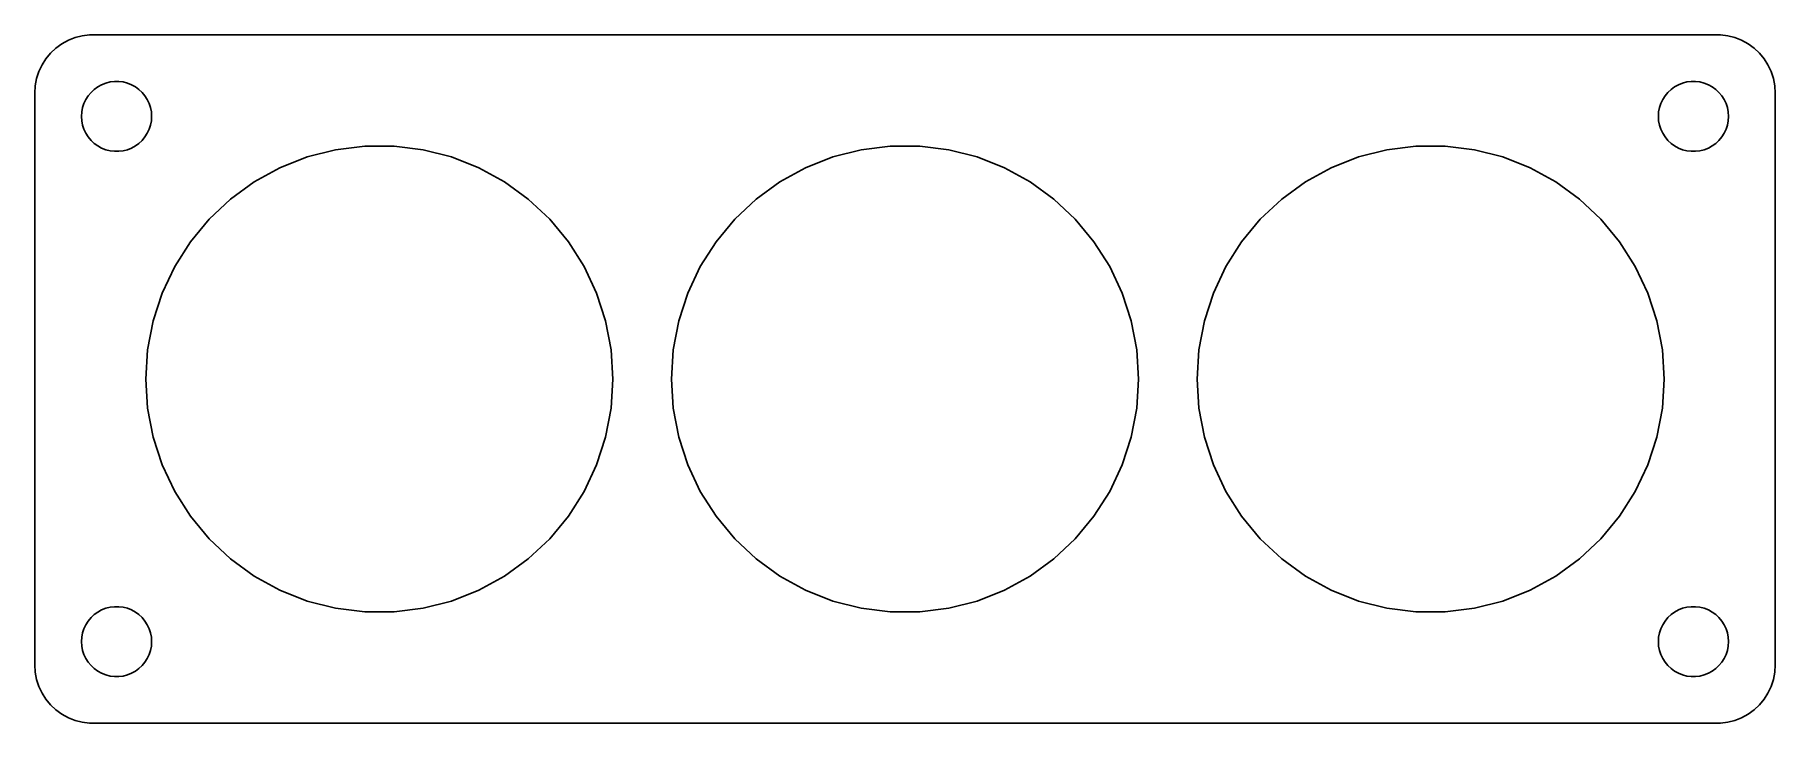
# Model space of a CAD drawing. Header units: metres. Extents: x -74 to 74, y -29 to 29.
import ezdxf

# ---------------------------------------------------------------- set-up
doc = ezdxf.new("R2010")
doc.units = ezdxf.units.M

msp = doc.modelspace()

# ---------------------------------------------------------------- linework, layer by layer
for p, q in [((-72.6871, 28.3526), (-73.1448, 27.9227)), ((-72.1791, 28.7216), (-72.6871, 28.3526)), ((-71.6289, 29.0241), (-72.1791, 28.7216)), ((-71.0451, 29.2553), (-71.6289, 29.0241)), ((-70.4369, 29.4114), (-71.0451, 29.2553)), ((-69.8139, 29.4901), (-70.4369, 29.4114)), ((69.8139, 29.4901), (-69.8139, 29.4901)), ((70.4369, 29.4114), (69.8139, 29.4901)), ((71.0451, 29.2553), (70.4369, 29.4114)), ((71.6289, 29.0241), (71.0451, 29.2553)), ((72.1791, 28.7216), (71.6289, 29.0241)), ((72.6871, 28.3526), (72.1791, 28.7216)), ((73.1448, 27.9227), (72.6871, 28.3526)), ((-73.8815, 26.9088), (-74.1489, 26.3406)), ((-73.5451, 27.4389), (-73.8815, 26.9088)), ((-73.1448, 27.9227), (-73.5451, 27.4389)), ((73.5451, 27.4389), (73.1448, 27.9227)), ((73.8815, 26.9088), (73.5451, 27.4389)), ((74.1489, 26.3406), (73.8815, 26.9088)), ((-74.3429, 25.7434), (-74.4606, 25.1267)), ((-74.1489, 26.3406), (-74.3429, 25.7434)), ((-68.7773, 25.2145), (-68.427, 25.3532)), ((-68.427, 25.3532), (-68.0621, 25.4469)), ((-68.0621, 25.4469), (-67.6884, 25.4941)), ((-67.6884, 25.4941), (-67.3116, 25.4941)), ((-67.3116, 25.4941), (-66.9379, 25.4469)), ((-66.9379, 25.4469), (-66.573, 25.3532)), ((-66.573, 25.3532), (-66.2227, 25.2145)), ((66.2227, 25.2145), (66.573, 25.3532)), ((66.573, 25.3532), (66.9379, 25.4469)), ((66.9379, 25.4469), (67.3116, 25.4941)), ((67.3116, 25.4941), (67.6884, 25.4941)), ((67.6884, 25.4941), (68.0621, 25.4469)), ((68.0621, 25.4469), (68.427, 25.3532)), ((68.427, 25.3532), (68.7773, 25.2145)), ((74.3429, 25.7434), (74.1489, 26.3406)), ((74.4606, 25.1267), (74.3429, 25.7434)), ((-74.4606, 25.1267), (-74.5, 24.5)), ((-74.5, 24.5), (-74.5, -24.5)), ((-70.2893, 23.6044), (-70.1289, 23.9453)), ((-70.1289, 23.9453), (-69.927, 24.2634)), ((-69.927, 24.2634), (-69.6869, 24.5536)), ((-69.6869, 24.5536), (-69.4123, 24.8115)), ((-69.4123, 24.8115), (-69.1075, 25.033)), ((-69.1075, 25.033), (-68.7773, 25.2145)), ((-66.2227, 25.2145), (-65.8925, 25.033)), ((-65.8925, 25.033), (-65.5877, 24.8115)), ((-65.5877, 24.8115), (-65.3131, 24.5536)), ((-65.3131, 24.5536), (-65.073, 24.2634)), ((-65.073, 24.2634), (-64.8711, 23.9453)), ((-64.8711, 23.9453), (-64.7107, 23.6044)), ((64.7107, 23.6044), (64.8711, 23.9453)), ((64.8711, 23.9453), (65.073, 24.2634)), ((65.073, 24.2634), (65.3131, 24.5536)), ((65.3131, 24.5536), (65.5877, 24.8115)), ((65.5877, 24.8115), (65.8925, 25.033)), ((65.8925, 25.033), (66.2227, 25.2145)), ((68.7773, 25.2145), (69.1075, 25.033)), ((69.1075, 25.033), (69.4123, 24.8115)), ((69.4123, 24.8115), (69.6869, 24.5536)), ((69.6869, 24.5536), (69.927, 24.2634)), ((69.927, 24.2634), (70.1289, 23.9453)), ((70.1289, 23.9453), (70.2893, 23.6044)), ((74.5, 24.5), (74.4606, 25.1267)), ((74.5, -24.5), (74.5, 24.5)), ((-70.5, 22.5), (-70.4763, 22.876)), ((-70.4763, 22.124), (-70.5, 22.5)), ((-70.4763, 22.876), (-70.4057, 23.2461)), ((-70.4057, 23.2461), (-70.2893, 23.6044)), ((-64.7107, 23.6044), (-64.5943, 23.2461)), ((-64.5943, 23.2461), (-64.5237, 22.876)), ((-64.5237, 22.876), (-64.5, 22.5)), ((-64.5, 22.5), (-64.5237, 22.124)), ((64.5, 22.5), (64.5237, 22.876)), ((64.5237, 22.124), (64.5, 22.5)), ((64.5237, 22.876), (64.5943, 23.2461)), ((64.5943, 23.2461), (64.7107, 23.6044)), ((70.2893, 23.6044), (70.4057, 23.2461)), ((70.4057, 23.2461), (70.4763, 22.876)), ((70.4763, 22.876), (70.5, 22.5)), ((70.5, 22.5), (70.4763, 22.124)), ((-70.4057, 21.7539), (-70.4763, 22.124)), ((-70.2893, 21.3956), (-70.4057, 21.7539)), ((-70.1289, 21.0547), (-70.2893, 21.3956)), ((-69.927, 20.7366), (-70.1289, 21.0547)), ((-64.8711, 21.0547), (-65.073, 20.7366)), ((-64.7107, 21.3956), (-64.8711, 21.0547)), ((-64.5943, 21.7539), (-64.7107, 21.3956)), ((-64.5237, 22.124), (-64.5943, 21.7539)), ((64.5943, 21.7539), (64.5237, 22.124)), ((64.7107, 21.3956), (64.5943, 21.7539)), ((64.8711, 21.0547), (64.7107, 21.3956)), ((65.073, 20.7366), (64.8711, 21.0547)), ((70.1289, 21.0547), (69.927, 20.7366)), ((70.2893, 21.3956), (70.1289, 21.0547)), ((70.4057, 21.7539), (70.2893, 21.3956)), ((70.4763, 22.124), (70.4057, 21.7539)), ((-69.6869, 20.4464), (-69.927, 20.7366)), ((-69.4123, 20.1884), (-69.6869, 20.4464)), ((-69.1075, 19.967), (-69.4123, 20.1884)), ((-68.7773, 19.7855), (-69.1075, 19.967)), ((-68.427, 19.6468), (-68.7773, 19.7855)), ((-68.0621, 19.5531), (-68.427, 19.6468)), ((-67.6884, 19.5059), (-68.0621, 19.5531)), ((-67.3116, 19.5059), (-67.6884, 19.5059)), ((-66.9379, 19.5531), (-67.3116, 19.5059)), ((-66.573, 19.6468), (-66.9379, 19.5531)), ((-66.2227, 19.7855), (-66.573, 19.6468)), ((-65.8925, 19.967), (-66.2227, 19.7855)), ((-65.5877, 20.1884), (-65.8925, 19.967)), ((-65.3131, 20.4464), (-65.5877, 20.1884)), ((-65.073, 20.7366), (-65.3131, 20.4464)), ((-51.1803, 19.0211), (-48.7476, 19.6457)), ((-48.7476, 19.6457), (-46.2558, 19.9605)), ((-46.2558, 19.9605), (-43.7442, 19.9605)), ((-43.7442, 19.9605), (-41.2524, 19.6457)), ((-41.2524, 19.6457), (-38.8197, 19.0211)), ((-6.18033, 19.0211), (-3.74762, 19.6457)), ((-3.74762, 19.6457), (-1.2558, 19.9605)), ((-1.2558, 19.9605), (1.2558, 19.9605)), ((1.2558, 19.9605), (3.74762, 19.6457)), ((3.74762, 19.6457), (6.18033, 19.0211)), ((38.8197, 19.0211), (41.2524, 19.6457)), ((41.2524, 19.6457), (43.7442, 19.9605)), ((43.7442, 19.9605), (46.2558, 19.9605)), ((46.2558, 19.9605), (48.7476, 19.6457)), ((48.7476, 19.6457), (51.1803, 19.0211)), ((65.3131, 20.4464), (65.073, 20.7366)), ((65.5877, 20.1884), (65.3131, 20.4464)), ((65.8925, 19.967), (65.5877, 20.1884)), ((66.2227, 19.7855), (65.8925, 19.967)), ((66.573, 19.6468), (66.2227, 19.7855)), ((66.9379, 19.5531), (66.573, 19.6468)), ((67.3116, 19.5059), (66.9379, 19.5531)), ((67.6884, 19.5059), (67.3116, 19.5059)), ((68.0621, 19.5531), (67.6884, 19.5059)), ((68.427, 19.6468), (68.0621, 19.5531)), ((68.7773, 19.7855), (68.427, 19.6468)), ((69.1075, 19.967), (68.7773, 19.7855)), ((69.4123, 20.1884), (69.1075, 19.967)), ((69.6869, 20.4464), (69.4123, 20.1884)), ((69.927, 20.7366), (69.6869, 20.4464)), ((-55.7165, 16.8866), (-53.5156, 18.0965)), ((-53.5156, 18.0965), (-51.1803, 19.0211)), ((-38.8197, 19.0211), (-36.4844, 18.0965)), ((-36.4844, 18.0965), (-34.2835, 16.8866)), ((-10.7165, 16.8866), (-8.51558, 18.0965)), ((-8.51558, 18.0965), (-6.18033, 19.0211)), ((6.18033, 19.0211), (8.51558, 18.0965)), ((8.51558, 18.0965), (10.7165, 16.8866)), ((34.2835, 16.8866), (36.4844, 18.0965)), ((36.4844, 18.0965), (38.8197, 19.0211)), ((51.1803, 19.0211), (53.5156, 18.0965)), ((53.5156, 18.0965), (55.7165, 16.8866)), ((-57.7485, 15.4103), (-55.7165, 16.8866)), ((-34.2835, 16.8866), (-32.2515, 15.4103)), ((-12.7485, 15.4103), (-10.7165, 16.8866)), ((10.7165, 16.8866), (12.7485, 15.4103)), ((32.2515, 15.4103), (34.2835, 16.8866)), ((55.7165, 16.8866), (57.7485, 15.4103)), ((-59.5794, 13.6909), (-57.7485, 15.4103)), ((-32.2515, 15.4103), (-30.4206, 13.6909)), ((-14.5794, 13.6909), (-12.7485, 15.4103)), ((12.7485, 15.4103), (14.5794, 13.6909)), ((30.4206, 13.6909), (32.2515, 15.4103)), ((57.7485, 15.4103), (59.5794, 13.6909)), ((-61.1803, 11.7557), (-59.5794, 13.6909)), ((-30.4206, 13.6909), (-28.8197, 11.7557)), ((-16.1803, 11.7557), (-14.5794, 13.6909)), ((14.5794, 13.6909), (16.1803, 11.7557)), ((28.8197, 11.7557), (30.4206, 13.6909)), ((59.5794, 13.6909), (61.1803, 11.7557)), ((-62.5261, 9.63507), (-61.1803, 11.7557)), ((-28.8197, 11.7557), (-27.4739, 9.63507)), ((-17.5261, 9.63507), (-16.1803, 11.7557)), ((16.1803, 11.7557), (17.5261, 9.63507)), ((27.4739, 9.63507), (28.8197, 11.7557)), ((61.1803, 11.7557), (62.5261, 9.63507)), ((-63.5955, 7.36249), (-62.5261, 9.63507)), ((-27.4739, 9.63507), (-26.4045, 7.36249)), ((-18.5955, 7.36249), (-17.5261, 9.63507)), ((17.5261, 9.63507), (18.5955, 7.36249)), ((26.4045, 7.36249), (27.4739, 9.63507)), ((62.5261, 9.63507), (63.5955, 7.36249)), ((-64.3717, 4.97379), (-63.5955, 7.36249)), ((-26.4045, 7.36249), (-25.6283, 4.97379)), ((-19.3717, 4.97379), (-18.5955, 7.36249)), ((18.5955, 7.36249), (19.3717, 4.97379)), ((25.6283, 4.97379), (26.4045, 7.36249)), ((63.5955, 7.36249), (64.3717, 4.97379)), ((-64.8423, 2.50665), (-64.3717, 4.97379)), ((-25.6283, 4.97379), (-25.1577, 2.50665)), ((-19.8423, 2.50665), (-19.3717, 4.97379)), ((19.3717, 4.97379), (19.8423, 2.50665)), ((25.1577, 2.50665), (25.6283, 4.97379)), ((64.3717, 4.97379), (64.8423, 2.50665)), ((-65, 0), (-64.8423, 2.50665)), ((-25.1577, 2.50665), (-25, 0)), ((-20, 0), (-19.8423, 2.50665)), ((19.8423, 2.50665), (20, 0)), ((25, 0), (25.1577, 2.50665)), ((64.8423, 2.50665), (65, 0)), ((-64.8423, -2.50665), (-65, 0)), ((-25, 0), (-25.1577, -2.50665)), ((-19.8423, -2.50665), (-20, 0)), ((20, 0), (19.8423, -2.50665)), ((25.1577, -2.50665), (25, 0)), ((65, 0), (64.8423, -2.50665)), ((-64.3717, -4.97379), (-64.8423, -2.50665)), ((-25.1577, -2.50665), (-25.6283, -4.97379)), ((-19.3717, -4.97379), (-19.8423, -2.50665)), ((19.8423, -2.50665), (19.3717, -4.97379)), ((25.6283, -4.97379), (25.1577, -2.50665)), ((64.8423, -2.50665), (64.3717, -4.97379)), ((-63.5955, -7.36249), (-64.3717, -4.97379)), ((-25.6283, -4.97379), (-26.4045, -7.36249)), ((-18.5955, -7.36249), (-19.3717, -4.97379)), ((19.3717, -4.97379), (18.5955, -7.36249)), ((26.4045, -7.36249), (25.6283, -4.97379)), ((64.3717, -4.97379), (63.5955, -7.36249)), ((-62.5261, -9.63507), (-63.5955, -7.36249)), ((-26.4045, -7.36249), (-27.4739, -9.63507)), ((-17.5261, -9.63507), (-18.5955, -7.36249)), ((18.5955, -7.36249), (17.5261, -9.63507)), ((27.4739, -9.63507), (26.4045, -7.36249)), ((63.5955, -7.36249), (62.5261, -9.63507)), ((-61.1803, -11.7557), (-62.5261, -9.63507)), ((-27.4739, -9.63507), (-28.8197, -11.7557)), ((-16.1803, -11.7557), (-17.5261, -9.63507)), ((17.5261, -9.63507), (16.1803, -11.7557)), ((28.8197, -11.7557), (27.4739, -9.63507)), ((62.5261, -9.63507), (61.1803, -11.7557)), ((-59.5794, -13.6909), (-61.1803, -11.7557)), ((-28.8197, -11.7557), (-30.4206, -13.6909)), ((-14.5794, -13.6909), (-16.1803, -11.7557)), ((16.1803, -11.7557), (14.5794, -13.6909)), ((30.4206, -13.6909), (28.8197, -11.7557)), ((61.1803, -11.7557), (59.5794, -13.6909)), ((-57.7485, -15.4103), (-59.5794, -13.6909)), ((-30.4206, -13.6909), (-32.2515, -15.4103)), ((-12.7485, -15.4103), (-14.5794, -13.6909)), ((14.5794, -13.6909), (12.7485, -15.4103)), ((32.2515, -15.4103), (30.4206, -13.6909)), ((59.5794, -13.6909), (57.7485, -15.4103)), ((-55.7165, -16.8866), (-57.7485, -15.4103)), ((-32.2515, -15.4103), (-34.2835, -16.8866)), ((-10.7165, -16.8866), (-12.7485, -15.4103)), ((12.7485, -15.4103), (10.7165, -16.8866)), ((34.2835, -16.8866), (32.2515, -15.4103)), ((57.7485, -15.4103), (55.7165, -16.8866)), ((-53.5156, -18.0965), (-55.7165, -16.8866)), ((-34.2835, -16.8866), (-36.4844, -18.0965)), ((-8.51558, -18.0965), (-10.7165, -16.8866)), ((10.7165, -16.8866), (8.51558, -18.0965)), ((36.4844, -18.0965), (34.2835, -16.8866)), ((55.7165, -16.8866), (53.5156, -18.0965)), ((-51.1803, -19.0211), (-53.5156, -18.0965)), ((-48.7476, -19.6457), (-51.1803, -19.0211)), ((-38.8197, -19.0211), (-41.2524, -19.6457)), ((-36.4844, -18.0965), (-38.8197, -19.0211)), ((-6.18033, -19.0211), (-8.51558, -18.0965)), ((-3.74762, -19.6457), (-6.18033, -19.0211)), ((6.18033, -19.0211), (3.74762, -19.6457)), ((8.51558, -18.0965), (6.18033, -19.0211)), ((38.8197, -19.0211), (36.4844, -18.0965)), ((41.2524, -19.6457), (38.8197, -19.0211)), ((51.1803, -19.0211), (48.7476, -19.6457)), ((53.5156, -18.0965), (51.1803, -19.0211)), ((-70.1289, -21.0547), (-69.927, -20.7366)), ((-69.927, -20.7366), (-69.6869, -20.4464)), ((-69.6869, -20.4464), (-69.4123, -20.1884)), ((-69.4123, -20.1884), (-69.1075, -19.967)), ((-69.1075, -19.967), (-68.7773, -19.7855)), ((-68.7773, -19.7855), (-68.427, -19.6468)), ((-68.427, -19.6468), (-68.0621, -19.5531)), ((-68.0621, -19.5531), (-67.6884, -19.5059)), ((-67.6884, -19.5059), (-67.3116, -19.5059)), ((-67.3116, -19.5059), (-66.9379, -19.5531)), ((-66.9379, -19.5531), (-66.573, -19.6468)), ((-66.573, -19.6468), (-66.2227, -19.7855)), ((-66.2227, -19.7855), (-65.8925, -19.967)), ((-65.8925, -19.967), (-65.5877, -20.1884)), ((-65.5877, -20.1884), (-65.3131, -20.4464)), ((-65.3131, -20.4464), (-65.073, -20.7366)), ((-65.073, -20.7366), (-64.8711, -21.0547)), ((-46.2558, -19.9605), (-48.7476, -19.6457)), ((-43.7442, -19.9605), (-46.2558, -19.9605)), ((-41.2524, -19.6457), (-43.7442, -19.9605)), ((-1.2558, -19.9605), (-3.74762, -19.6457)), ((1.2558, -19.9605), (-1.2558, -19.9605)), ((3.74762, -19.6457), (1.2558, -19.9605)), ((43.7442, -19.9605), (41.2524, -19.6457)), ((46.2558, -19.9605), (43.7442, -19.9605)), ((48.7476, -19.6457), (46.2558, -19.9605)), ((64.8711, -21.0547), (65.073, -20.7366)), ((65.073, -20.7366), (65.3131, -20.4464)), ((65.3131, -20.4464), (65.5877, -20.1884)), ((65.5877, -20.1884), (65.8925, -19.967)), ((65.8925, -19.967), (66.2227, -19.7855)), ((66.2227, -19.7855), (66.573, -19.6468)), ((66.573, -19.6468), (66.9379, -19.5531)), ((66.9379, -19.5531), (67.3116, -19.5059)), ((67.3116, -19.5059), (67.6884, -19.5059)), ((67.6884, -19.5059), (68.0621, -19.5531)), ((68.0621, -19.5531), (68.427, -19.6468)), ((68.427, -19.6468), (68.7773, -19.7855)), ((68.7773, -19.7855), (69.1075, -19.967)), ((69.1075, -19.967), (69.4123, -20.1884)), ((69.4123, -20.1884), (69.6869, -20.4464)), ((69.6869, -20.4464), (69.927, -20.7366)), ((69.927, -20.7366), (70.1289, -21.0547)), ((-70.5, -22.5), (-70.4763, -22.124)), ((-70.4763, -22.124), (-70.4057, -21.7539)), ((-70.4057, -21.7539), (-70.2893, -21.3956)), ((-70.2893, -21.3956), (-70.1289, -21.0547)), ((-64.8711, -21.0547), (-64.7107, -21.3956)), ((-64.7107, -21.3956), (-64.5943, -21.7539)), ((-64.5943, -21.7539), (-64.5237, -22.124)), ((-64.5237, -22.124), (-64.5, -22.5)), ((64.5, -22.5), (64.5237, -22.124)), ((64.5237, -22.124), (64.5943, -21.7539)), ((64.5943, -21.7539), (64.7107, -21.3956)), ((64.7107, -21.3956), (64.8711, -21.0547)), ((70.1289, -21.0547), (70.2893, -21.3956)), ((70.2893, -21.3956), (70.4057, -21.7539)), ((70.4057, -21.7539), (70.4763, -22.124)), ((70.4763, -22.124), (70.5, -22.5)), ((-70.4763, -22.876), (-70.5, -22.5)), ((-70.4057, -23.2461), (-70.4763, -22.876)), ((-70.2893, -23.6044), (-70.4057, -23.2461)), ((-70.1289, -23.9453), (-70.2893, -23.6044)), ((-64.7107, -23.6044), (-64.8711, -23.9453)), ((-64.5943, -23.2461), (-64.7107, -23.6044)), ((-64.5237, -22.876), (-64.5943, -23.2461)), ((-64.5, -22.5), (-64.5237, -22.876)), ((64.5237, -22.876), (64.5, -22.5)), ((64.5943, -23.2461), (64.5237, -22.876)), ((64.7107, -23.6044), (64.5943, -23.2461)), ((64.8711, -23.9453), (64.7107, -23.6044)), ((70.2893, -23.6044), (70.1289, -23.9453)), ((70.4057, -23.2461), (70.2893, -23.6044)), ((70.4763, -22.876), (70.4057, -23.2461)), ((70.5, -22.5), (70.4763, -22.876)), ((-74.5, -24.5), (-74.4606, -25.1267)), ((-74.4606, -25.1267), (-74.3429, -25.7434)), ((-69.927, -24.2634), (-70.1289, -23.9453)), ((-69.6869, -24.5536), (-69.927, -24.2634)), ((-69.4123, -24.8115), (-69.6869, -24.5536)), ((-69.1075, -25.033), (-69.4123, -24.8115)), ((-68.7773, -25.2145), (-69.1075, -25.033)), ((-68.427, -25.3532), (-68.7773, -25.2145)), ((-66.2227, -25.2145), (-66.573, -25.3532)), ((-65.8925, -25.033), (-66.2227, -25.2145)), ((-65.5877, -24.8115), (-65.8925, -25.033)), ((-65.3131, -24.5536), (-65.5877, -24.8115)), ((-65.073, -24.2634), (-65.3131, -24.5536)), ((-64.8711, -23.9453), (-65.073, -24.2634)), ((65.073, -24.2634), (64.8711, -23.9453)), ((65.3131, -24.5536), (65.073, -24.2634)), ((65.5877, -24.8115), (65.3131, -24.5536)), ((65.8925, -25.033), (65.5877, -24.8115)), ((66.2227, -25.2145), (65.8925, -25.033)), ((66.573, -25.3532), (66.2227, -25.2145)), ((68.7773, -25.2145), (68.427, -25.3532)), ((69.1075, -25.033), (68.7773, -25.2145)), ((69.4123, -24.8115), (69.1075, -25.033)), ((69.6869, -24.5536), (69.4123, -24.8115)), ((69.927, -24.2634), (69.6869, -24.5536)), ((70.1289, -23.9453), (69.927, -24.2634)), ((74.3429, -25.7434), (74.4606, -25.1267)), ((74.4606, -25.1267), (74.5, -24.5)), ((-74.3429, -25.7434), (-74.1489, -26.3406)), ((-74.1489, -26.3406), (-73.8815, -26.9088)), ((-68.0621, -25.4469), (-68.427, -25.3532)), ((-67.6884, -25.4941), (-68.0621, -25.4469)), ((-67.3116, -25.4941), (-67.6884, -25.4941)), ((-66.9379, -25.4469), (-67.3116, -25.4941)), ((-66.573, -25.3532), (-66.9379, -25.4469)), ((66.9379, -25.4469), (66.573, -25.3532)), ((67.3116, -25.4941), (66.9379, -25.4469)), ((67.6884, -25.4941), (67.3116, -25.4941)), ((68.0621, -25.4469), (67.6884, -25.4941)), ((68.427, -25.3532), (68.0621, -25.4469)), ((73.8815, -26.9088), (74.1489, -26.3406)), ((74.1489, -26.3406), (74.3429, -25.7434)), ((-73.8815, -26.9088), (-73.5451, -27.4389)), ((-73.5451, -27.4389), (-73.1448, -27.9227)), ((-73.1448, -27.9227), (-72.6871, -28.3526)), ((72.6871, -28.3526), (73.1448, -27.9227)), ((73.1448, -27.9227), (73.5451, -27.4389)), ((73.5451, -27.4389), (73.8815, -26.9088)), ((-72.6871, -28.3526), (-72.1791, -28.7216)), ((-72.1791, -28.7216), (-71.6289, -29.0241)), ((-71.6289, -29.0241), (-71.0451, -29.2553)), ((-71.0451, -29.2553), (-70.4369, -29.4114)), ((-70.4369, -29.4114), (-69.8139, -29.4901)), ((-69.8139, -29.4901), (69.8139, -29.4901)), ((69.8139, -29.4901), (70.4369, -29.4114)), ((70.4369, -29.4114), (71.0451, -29.2553)), ((71.0451, -29.2553), (71.6289, -29.0241)), ((71.6289, -29.0241), (72.1791, -28.7216)), ((72.1791, -28.7216), (72.6871, -28.3526))]:
    msp.add_line(p, q)

doc.saveas('drawing.dxf')
